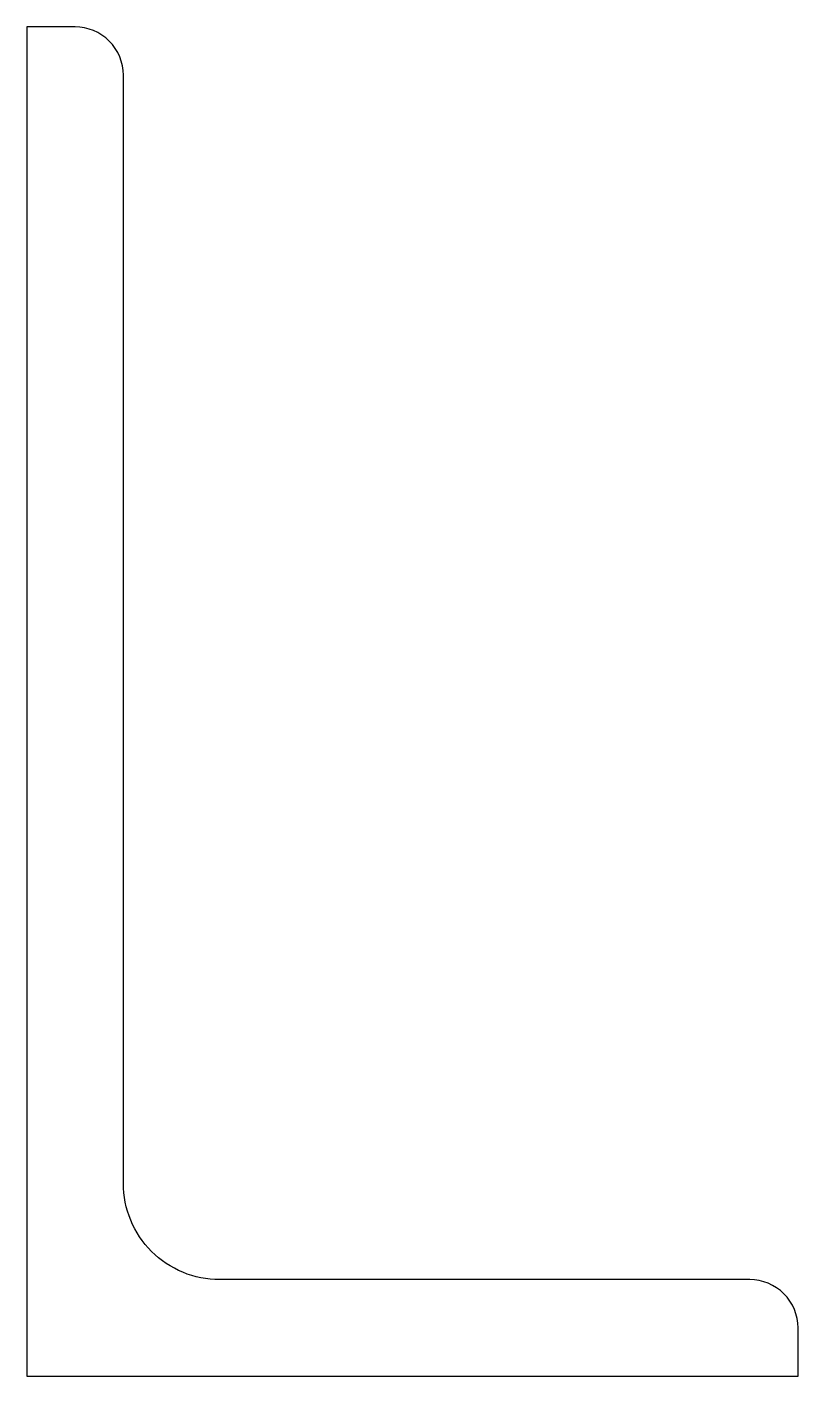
# Model space of a CAD drawing. Header units: inches. Extents: x -2 to 2, y -3.5 to 3.5.
import ezdxf

# ---------------------------------------------------------------- set-up
doc = ezdxf.new("R2010")
doc.units = ezdxf.units.IN
doc.layers.add('steel', color=7, linetype='Continuous')

msp = doc.modelspace()

# ---------------------------------------------------------------- linework, layer by layer
at = {"layer": 'steel'}
msp.add_lwpolyline([(-2, -3.5), (2, -3.5), (2, -3.25, 0.414214), (1.75, -3), (-1, -3, -0.414214), (-1.5, -2.5), (-1.5, 3.25, 0.414214), (-1.75, 3.5), (-2, 3.5), (-2, -3.5)], format="xyb", dxfattribs=at)

doc.saveas('drawing.dxf')
